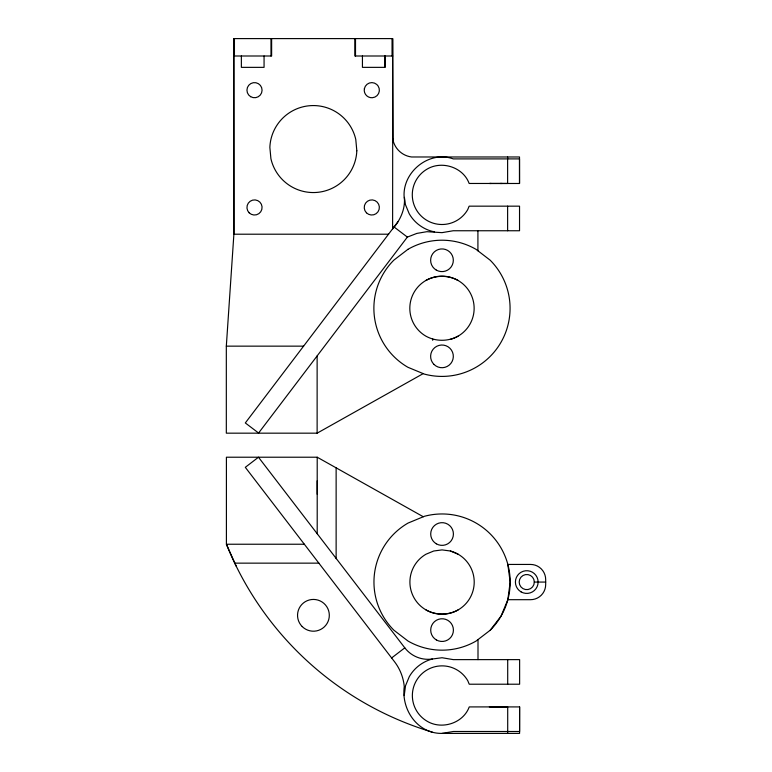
<?xml version="1.0" encoding="UTF-8"?>
<svg xmlns="http://www.w3.org/2000/svg" width="772" height="772" viewBox="0 0 772 772"><rect width="100%" height="100%" fill="white"/><g stroke="black" fill="none" stroke-linecap="round" stroke-linejoin="round"><path stroke-width="1.16" d="M392.697 142.164L392.601 38.6M423.21 373.619L317.128 433.169L226.321 433.169L226.321 346.145L233.887 234.205L233.8 38.6L392.697 38.6L393.044 140.417A21.973 21.973 0 0 0 411.515 156.977L519.508 156.977L519.508 183.485L489.274 183.475M317.205 494.254L317.205 480.802M519.585 706.891L519.585 733.4L442.057 733.4C417.449 733.834 401.122 709.478 404.258 686.588C403.457 677.613 400.031 668.948 394.569 661.787L245.313 467.321L258.475 457.217L404.798 647.843A29.346 29.346 0 0 0 432.272 659.018L442.057 657.734L453.309 659.626L519.624 659.626L519.624 684.214L469.231 684.214L467.784 680.721A29.703 29.703 0 0 0 421.058 674.564A29.703 29.703 0 0 0 427.215 721.289C441.912 730.051 463.325 723.181 469.231 706.92L502.215 706.901M404.229 695.562L405.512 685.777L409.295 676.648A37.838 37.838 0 0 1 432.272 659.018M507.841 599.69L510.167 582.069L507.841 564.438L530.538 564.438A15.131 15.131 0 0 1 545.679 579.569L545.679 584.558A15.131 15.131 0 0 1 530.538 599.69L507.841 599.69L501.038 616.114L490.22 630.222L476.112 641.04A68.1 68.1 0 0 1 408.012 641.04L393.903 630.222A68.1 68.1 0 0 1 408.012 523.088L424.436 516.285A68.1 68.1 0 0 1 490.22 630.222M392.697 138.574L392.61 228.956C399.674 220.975 404.663 210.766 404.489 199.948C400.195 173.806 428.151 149.768 453.28 158.897L519.508 158.897L519.537 183.466M397.927 221.815L245.313 422.95L258.591 433.024L407.355 237.091L416.861 233.405L426.897 231.687L441.98 232.652L453.222 230.751L519.537 230.751L519.537 206.163L469.144 206.163L467.697 209.666A29.703 29.703 0 0 1 420.981 215.813A29.703 29.703 0 0 1 427.128 169.097C441.835 160.325 463.239 167.196 469.144 183.466L507.619 183.466L507.619 156.977M391.626 657.947L404.798 647.843M425.903 280.468C435.804 274.967 448.156 274.967 458.057 280.468M450.298 339.381A32.163 32.163 0 0 0 469.83 292.231A32.163 32.163 0 0 0 419.235 285.572A32.163 32.163 0 0 0 425.903 336.167C435.804 341.658 448.156 341.658 458.057 336.167M458.143 609.919C448.243 615.409 435.881 615.409 425.98 609.919M442.057 733.4L453.357 731.489L519.585 731.489L519.624 706.92L489.351 706.901M392.697 55.999L354.859 55.999L354.859 38.6M388.625 234.205L233.887 234.205L233.8 55.999L271.628 55.999L271.628 38.6M226.321 346.145L303.628 346.145M423.297 516.757L317.205 457.217L226.408 457.217L226.408 544.231L236.203 566.166M304.342 544.231L226.408 544.231A321.413 321.413 0 0 0 432.272 732.107M234.852 563.145L318.875 563.145M534.321 582.069A7.566 7.566 0 0 1 522.972 588.621A7.566 7.566 0 0 1 522.972 575.516A7.566 7.566 0 0 1 534.321 582.069L545.679 582.069M502.138 183.475L500.246 183.475M490.133 183.475L491.156 183.475M491.214 706.891L507.706 706.92L507.706 733.4M450.385 551.005L442.057 549.905L433.739 551.005L425.98 554.219A32.163 32.163 0 0 0 419.321 604.804A32.163 32.163 0 0 0 469.907 598.146A32.163 32.163 0 0 0 450.385 551.005L458.143 554.219M434.549 231.735L432.185 231.359A37.838 37.838 0 0 1 409.208 213.728L405.435 204.609L404.403 197.371M394.029 226.958L407.355 237.091M507.706 659.626L507.706 684.214M507.619 206.163L507.619 230.751M478.003 639.592L478.003 659.626M477.916 230.751L477.916 250.794M432.706 338.985L432.706 340.307M392.051 38.6L392.051 55.999M385.132 55.999L385.132 67.357L362.435 67.357L362.435 55.999M384.745 55.999L384.745 67.357M355.506 38.6L355.506 55.999M336.129 467.832L336.129 558.658M317.128 355.931L317.128 433.169M317.205 457.217L317.205 533.732M270.982 38.6L270.982 55.999M264.063 55.999L264.063 67.357L241.366 67.357L241.366 55.999M234.437 38.6L234.437 55.999M234.196 38.6L234.196 55.999M364.374 88.732L364.249 90.7A7.566 7.566 0 0 0 370.348 97.6L372.326 97.726A7.566 7.566 0 0 0 378.077 85.943L376.765 84.466A7.566 7.566 0 0 0 364.374 88.732M407.925 249.337L393.826 260.164A68.1 68.1 0 0 0 407.925 367.289L424.349 374.092A68.1 68.1 0 0 0 490.133 260.164L476.025 249.337A68.1 68.1 0 0 0 407.925 249.337M356.818 150.762L355.776 139.452A43.512 43.512 0 0 0 269.862 147.394L270.914 158.704A43.512 43.512 0 0 0 356.818 150.762M436.305 270.094A11.348 11.348 0 0 0 453.328 260.27A11.348 11.348 0 0 0 436.305 250.437A11.348 11.348 0 0 0 436.305 270.094M433.989 364.432A11.348 11.348 0 0 0 452.952 359.25A11.348 11.348 0 0 0 438.988 345.412A11.348 11.348 0 0 0 433.989 364.432M250.649 96.683A7.566 7.566 0 0 0 262.075 90.266A7.566 7.566 0 0 0 250.803 83.579A7.566 7.566 0 0 0 250.649 96.683M249.163 212.811A7.566 7.566 0 0 0 261.824 209.415A7.566 7.566 0 0 0 252.55 200.151A7.566 7.566 0 0 0 249.163 212.811M366.449 212.811A7.566 7.566 0 0 0 379.11 209.415A7.566 7.566 0 0 0 369.836 200.151A7.566 7.566 0 0 0 366.449 212.811M302.19 626.555A15.894 15.894 0 0 0 328.775 619.433A15.894 15.894 0 0 0 309.311 599.969A15.894 15.894 0 0 0 302.19 626.555M521.081 591.892A11.348 11.348 0 0 0 538.113 582.069A11.348 11.348 0 0 0 521.081 572.235A11.348 11.348 0 0 0 521.081 591.892M436.334 543.816A11.348 11.348 0 0 0 453.415 534.07A11.348 11.348 0 0 0 436.431 524.159A11.348 11.348 0 0 0 436.334 543.816M436.383 639.94A11.348 11.348 0 0 0 453.415 630.116A11.348 11.348 0 0 0 436.383 620.283A11.348 11.348 0 0 0 436.383 639.94"/></g></svg>
